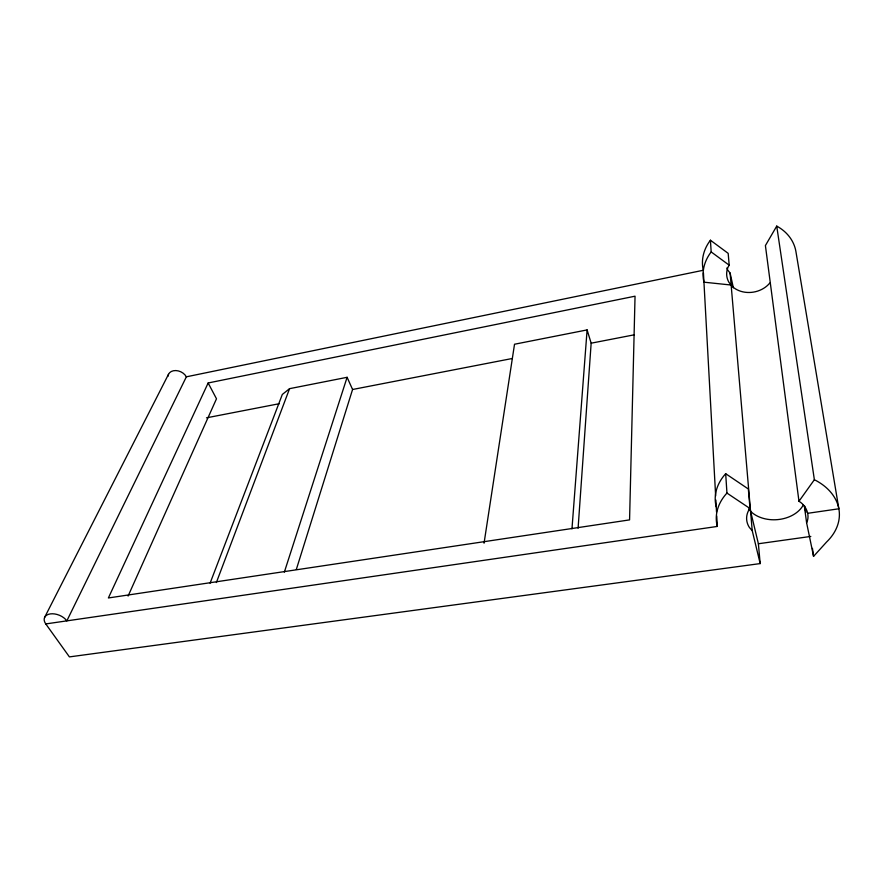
<?xml version="1.0" encoding="UTF-8"?>
<svg xmlns="http://www.w3.org/2000/svg" width="883" height="883" viewBox="0 0 883 883"><rect width="100%" height="100%" fill="white"/><g stroke="black" fill="none" stroke-linecap="round" stroke-linejoin="round"><path stroke-width="1.32" d="M578.089 528.233L591.157 343.189L587.107 329.911L514.524 344.238L484.05 543.211M571.974 528.818L587.107 329.911M296.346 569.403L352.571 389.491L347.107 377.306L289.569 388.663L282.317 394.458L210.066 583.244M284.337 572.162L347.107 377.306M776.731 226.103L814.369 479.723A61.622 44.227 -3.6 0 1 826.631 541.963L813.563 556.367L806.62 522.835C810.384 515.054 806.124 505.44 798.972 501.268L765.406 245.573L776.731 226.103A47.263 39.327 -11.4 0 1 795.859 251.18L838.85 508.785L807.824 513.288M216.368 582.537L289.569 388.663M128.09 596.058L216.49 398.785L208.145 382.979L635.043 296.191L629.568 519.888L108.377 597.968L208.145 382.979M769.788 283.046A23.951 19.812 -10.8 0 1 732.261 286.434L728.928 282.295A23.951 19.812 -10.8 0 1 728.022 267.185L729.192 265.187L728.177 253.355L710.418 240.22A47.263 39.327 -11.4 0 0 703.298 270.264L186.357 376.82L66.843 620.87A12.682 7.748 21.7 0 0 50.276 613.906A12.682 7.748 21.7 0 0 45.773 623.928L69.415 656.897L760.175 563.586L758.387 543.751L750.528 510.97M44.558 617.504L168.487 374.348M716.245 506.897A60.508 43.984 -4 0 1 725.683 473.696L748.342 489.005L750.02 508.531L748.475 510.705A30.795 22.097 -3.6 0 0 749.424 527.504L752.217 530.617L760.175 563.586M798.972 501.268L814.369 479.723M206.479 417.836L279.436 403.674M352.571 389.491L512.261 358.498M591.157 343.189L634.171 334.834M45.773 623.928L717.316 526.434A61.622 44.227 -3.6 0 1 726.952 493.078L725.683 473.696M758.387 543.751L810.815 536.423M731.135 285.032L703.95 282.185A47.925 39.636 -10.8 0 1 711.179 251.931L710.418 240.22M726.952 493.078L750.02 508.531M711.179 251.931L729.192 265.187M748.707 508.906L751.941 512.548A30.243 21.976 -4 0 0 803.287 504.988M733.354 287.792L730.109 273.046L727.934 270.33A23.631 19.658 -11.3 0 1 726.808 268.013M804.49 505.749L805.87 512.416M812.459 548.387L813.563 556.367M804.303 505.716L806.62 522.835M730.109 273.046L752.217 530.617M703.442 272.913L715.649 495.937M715.87 500.043L716.532 512.107M716.742 516.014L717.316 526.434M168.002 376.257A10.099 7.483 25.2 0 1 175.783 370.562A10.099 7.483 25.2 0 1 186.357 376.82"/></g></svg>
